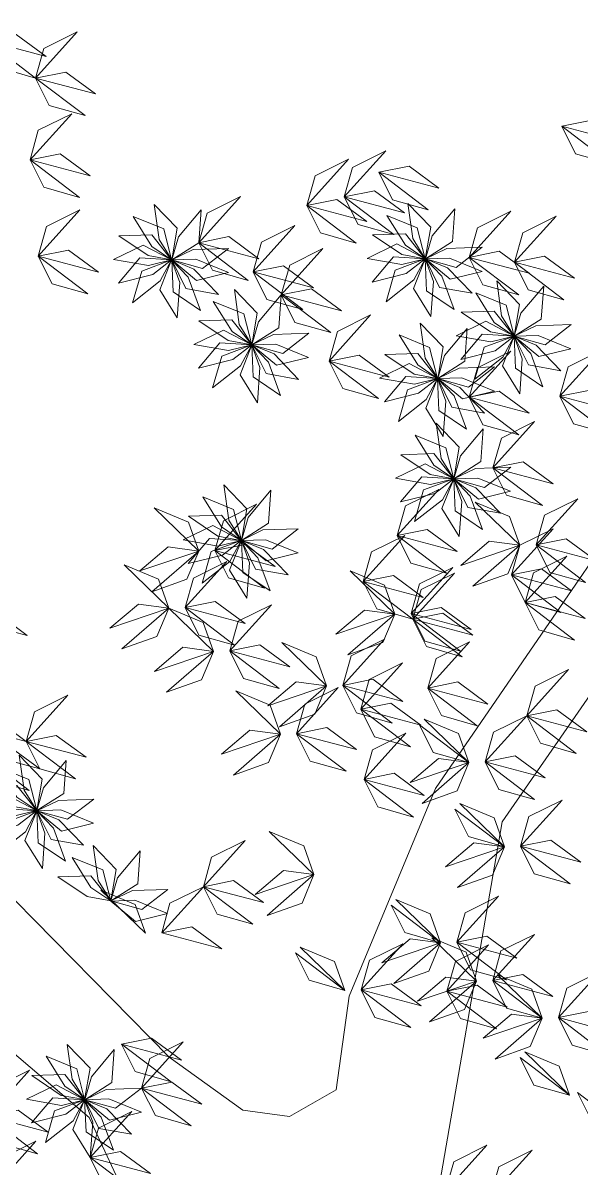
# Model space of a CAD drawing. Header units: inches. Extents: x -173 to 14008, y -3334 to 10368.
# Drawn here: x 6610.5 to 6664.4, y 8053.2 to 8163.6 of the extents above; entities that cross this region are included whole.
import ezdxf

# ---------------------------------------------------------------- set-up
doc = ezdxf.new("R2010")
doc.units = ezdxf.units.IN
doc.header["$MEASUREMENT"] = 0
doc.layers.add('ARREDAMENTO', color=8, linetype='Continuous', lineweight=18)

msp = doc.modelspace()

# ---------------------------------------------------------------- linework, layer by layer
at = {"layer": 'ARREDAMENTO', "linetype": 'Continuous', "lineweight": 0}
for points in [[(6709.29, 8179.62), (6704.95, 8135.12), (6679.17, 8131.79), (6650.32, 8089.77), (6642.01, 8069.75), (6640.76, 8060.72), (6636.25, 8058.13), (6631.74, 8058.75), (6624.63, 8063.88), (6596.79, 8092.15), (6582.53, 8112.08), (6574.04, 8140.42), (6577.19, 8159.77), (6586.09, 8193.98)], [(6749.89, 8017.94), (6689.24, 8028.67), (6649.84, 8046.57), (6656.78, 8086.57), (6684.99, 8127.3), (6710.78, 8127.4), (6734.62, 8133.3)], [(6539.93, 8123.53), (6550.28, 8115.18), (6563.2, 8108.78), (6573.54, 8103.67), (6580.66, 8095.31), (6593.62, 8079.24), (6603.33, 8069.61), (6616.91, 8058.05), (6620.81, 8049.68), (6613.76, 8038.7), (6600.92, 8025.75), (6589.34, 8018.62), (6551.93, 8021.05), (6535.82, 8017.77)]]:
    msp.add_lwpolyline(points, dxfattribs=at)
at = {"layer": 'ARREDAMENTO', "lineweight": 0}
for points in [[(6606.98, 8161.95), (6609.89, 8162.53), (6612.78, 8160.41), (6606.98, 8161.95)], [(6606.98, 8161.95), (6608.3, 8159.3), (6611.75, 8158.32), (6606.98, 8161.95)], [(6611.75, 8158.32), (6612.56, 8161.17), (6615.77, 8162.77), (6611.75, 8158.32)], [(6611.75, 8158.32), (6614.66, 8158.9), (6617.55, 8156.78), (6611.75, 8158.32)], [(6611.75, 8158.32), (6613.08, 8155.67), (6616.53, 8154.69), (6611.75, 8158.32)], [(6611.22, 8150.43), (6612.02, 8153.28), (6615.24, 8154.88), (6611.22, 8150.43)], [(6662.51, 8153.67), (6665.41, 8154.25), (6668.3, 8152.13), (6662.51, 8153.67)], [(6662.51, 8153.67), (6663.83, 8151.02), (6667.28, 8150.04), (6662.51, 8153.67)], [(6611.22, 8150.43), (6614.12, 8151.01), (6617.01, 8148.89), (6611.22, 8150.43)], [(6641.53, 8146.85), (6642.34, 8149.7), (6645.55, 8151.3), (6641.53, 8146.85)], [(6611.22, 8150.43), (6612.54, 8147.78), (6615.99, 8146.8), (6611.22, 8150.43)], [(6637.91, 8146.03), (6638.72, 8148.88), (6641.93, 8150.48), (6637.91, 8146.03)], [(6644.87, 8149.24), (6647.78, 8149.82), (6650.67, 8147.69), (6644.87, 8149.24)], [(6644.87, 8149.24), (6646.19, 8146.58), (6649.64, 8145.61), (6644.87, 8149.24)], [(6627.5, 8142.43), (6628.31, 8145.28), (6631.52, 8146.88), (6627.5, 8142.43)], [(6637.91, 8146.03), (6640.82, 8146.61), (6643.71, 8144.49), (6637.91, 8146.03)], [(6641.53, 8146.85), (6644.44, 8147.43), (6647.33, 8145.31), (6641.53, 8146.85)], [(6641.53, 8146.85), (6642.86, 8144.2), (6646.31, 8143.22), (6641.53, 8146.85)], [(6612.01, 8141.13), (6612.82, 8143.99), (6616.03, 8145.59), (6612.01, 8141.13)], [(6623.2, 8146.12), (6623.67, 8142.74), (6624.89, 8140.78), (6625.4, 8143.82), (6623.2, 8146.12)], [(6627.73, 8145.6), (6625.54, 8142.99), (6624.89, 8140.78), (6627.5, 8142.43), (6627.73, 8145.6)], [(6637.91, 8146.03), (6639.23, 8143.38), (6642.68, 8142.4), (6637.91, 8146.03)], [(6647.66, 8146.22), (6648.14, 8142.85), (6649.35, 8140.89), (6649.87, 8143.93), (6647.66, 8146.22)], [(6652.19, 8145.71), (6650, 8143.1), (6649.36, 8140.88), (6651.96, 8142.54), (6652.19, 8145.71)], [(6653.59, 8141.02), (6654.4, 8143.88), (6657.61, 8145.48), (6653.59, 8141.02)], [(6621.17, 8144.97), (6622.98, 8142.08), (6624.88, 8140.78), (6624.12, 8143.77), (6621.17, 8144.97)], [(6645.64, 8145.07), (6647.44, 8142.18), (6649.35, 8140.89), (6648.58, 8143.88), (6645.64, 8145.07)], [(6657.94, 8140.54), (6658.75, 8143.4), (6661.96, 8145), (6657.94, 8140.54)], [(6619.79, 8143.09), (6622.61, 8141.19), (6624.88, 8140.78), (6622.97, 8143.2), (6619.79, 8143.09)], [(6632.76, 8139.63), (6633.56, 8142.48), (6636.78, 8144.08), (6632.76, 8139.63)], [(6644.25, 8143.2), (6647.08, 8141.29), (6649.35, 8140.89), (6647.43, 8143.3), (6644.25, 8143.2)], [(6619.28, 8140.82), (6622.64, 8140.23), (6624.88, 8140.78), (6622.15, 8142.21), (6619.28, 8140.82)], [(6627.5, 8142.43), (6630.4, 8143.02), (6633.29, 8140.89), (6627.5, 8142.43)], [(6627.5, 8142.43), (6628.82, 8139.78), (6632.27, 8138.8), (6627.5, 8142.43)], [(6643.75, 8140.92), (6647.1, 8140.33), (6649.35, 8140.88), (6646.61, 8142.31), (6643.75, 8140.92)], [(6654.84, 8142), (6651.44, 8141.88), (6649.36, 8140.88), (6652.33, 8140.05), (6654.84, 8142)], [(6612.01, 8141.13), (6614.92, 8141.72), (6617.81, 8139.59), (6612.01, 8141.13)], [(6612.01, 8141.13), (6613.34, 8138.48), (6616.79, 8137.5), (6612.01, 8141.13)], [(6619.75, 8138.54), (6623.06, 8139.36), (6624.88, 8140.77), (6621.8, 8140.97), (6619.75, 8138.54)], [(6630.36, 8139.56), (6627.2, 8140.84), (6624.89, 8140.77), (6627.27, 8138.8), (6630.36, 8139.56)], [(6630.38, 8141.89), (6626.97, 8141.77), (6624.9, 8140.77), (6627.87, 8139.94), (6630.38, 8141.89)], [(6635.46, 8137.41), (6636.27, 8140.26), (6639.48, 8141.86), (6635.46, 8137.41)], [(6644.21, 8138.64), (6647.52, 8139.47), (6649.34, 8140.88), (6646.27, 8141.07), (6644.21, 8138.64)], [(6645.57, 8136.74), (6648.25, 8138.84), (6649.34, 8140.88), (6646.45, 8139.8), (6645.57, 8136.74)], [(6649.89, 8135.3), (6650.13, 8138.7), (6649.35, 8140.87), (6648.21, 8138), (6649.89, 8135.3)], [(6652.12, 8136), (6650.95, 8139.21), (6649.35, 8140.87), (6649.48, 8137.79), (6652.12, 8136)], [(6654.83, 8139.67), (6651.67, 8140.95), (6649.36, 8140.87), (6651.74, 8138.91), (6654.83, 8139.67)], [(6653.86, 8137.55), (6651.49, 8140), (6649.36, 8140.87), (6650.73, 8138.11), (6653.86, 8137.55)], [(6653.59, 8141.02), (6656.49, 8141.61), (6659.38, 8139.48), (6653.59, 8141.02)], [(6653.59, 8141.02), (6654.91, 8138.37), (6658.36, 8137.39), (6653.59, 8141.02)], [(6657.94, 8140.54), (6660.85, 8141.13), (6663.74, 8139), (6657.94, 8140.54)], [(6621.1, 8136.64), (6623.79, 8138.74), (6624.88, 8140.77), (6621.99, 8139.7), (6621.1, 8136.64)], [(6625.43, 8135.19), (6625.66, 8138.59), (6624.88, 8140.77), (6623.75, 8137.9), (6625.43, 8135.19)], [(6629.39, 8137.44), (6627.03, 8139.89), (6624.89, 8140.77), (6626.26, 8138), (6629.39, 8137.44)], [(6627.65, 8135.9), (6626.48, 8139.1), (6624.89, 8140.76), (6625.02, 8137.68), (6627.65, 8135.9)], [(6632.76, 8139.63), (6635.66, 8140.21), (6638.55, 8138.08), (6632.76, 8139.63)], [(6657.94, 8140.54), (6659.26, 8137.89), (6662.71, 8136.91), (6657.94, 8140.54)], [(6632.76, 8139.63), (6634.08, 8136.97), (6637.53, 8135.99), (6632.76, 8139.63)], [(6656.24, 8138.76), (6656.71, 8135.39), (6657.93, 8133.43), (6658.44, 8136.47), (6656.24, 8138.76)], [(6630.93, 8137.92), (6631.41, 8134.55), (6632.62, 8132.59), (6633.14, 8135.63), (6630.93, 8137.92)], [(6635.46, 8137.41), (6638.37, 8137.99), (6641.26, 8135.87), (6635.46, 8137.41)], [(6654.21, 8137.61), (6656.01, 8134.72), (6657.92, 8133.42), (6657.16, 8136.41), (6654.21, 8137.61)], [(6660.77, 8138.25), (6658.58, 8135.64), (6657.93, 8133.42), (6660.54, 8135.07), (6660.77, 8138.25)], [(6628.9, 8136.77), (6630.71, 8133.88), (6632.62, 8132.59), (6631.85, 8135.57), (6628.9, 8136.77)], [(6635.46, 8137.41), (6633.27, 8134.8), (6632.63, 8132.58), (6635.23, 8134.23), (6635.46, 8137.41)], [(6635.46, 8137.41), (6636.78, 8134.75), (6640.23, 8133.78), (6635.46, 8137.41)], [(6640.07, 8131.02), (6640.87, 8133.87), (6644.08, 8135.47), (6640.07, 8131.02)], [(6652.82, 8135.74), (6655.65, 8133.83), (6657.92, 8133.42), (6656, 8135.84), (6652.82, 8135.74)], [(6627.52, 8134.9), (6630.34, 8132.99), (6632.61, 8132.58), (6630.7, 8135), (6627.52, 8134.9)], [(6648.86, 8134.68), (6649.33, 8131.3), (6650.55, 8129.34), (6651.06, 8132.38), (6648.86, 8134.68)], [(6652.32, 8133.46), (6655.68, 8132.87), (6657.92, 8133.42), (6655.18, 8134.85), (6652.32, 8133.46)], [(6663.42, 8134.54), (6660.01, 8134.42), (6657.93, 8133.41), (6660.9, 8132.58), (6663.42, 8134.54)], [(6627.01, 8132.62), (6630.37, 8132.03), (6632.61, 8132.58), (6629.88, 8134.01), (6627.01, 8132.62)], [(6638.11, 8133.7), (6634.7, 8133.58), (6632.63, 8132.58), (6635.6, 8131.75), (6638.11, 8133.7)], [(6646.83, 8133.53), (6648.63, 8130.64), (6650.54, 8129.34), (6649.77, 8132.33), (6646.83, 8133.53)], [(6653.39, 8134.16), (6651.19, 8131.55), (6650.55, 8129.34), (6653.16, 8130.99), (6653.39, 8134.16)], [(6652.79, 8131.18), (6656.09, 8132), (6657.92, 8133.42), (6654.84, 8133.61), (6652.79, 8131.18)], [(6654.14, 8129.28), (6656.83, 8131.38), (6657.92, 8133.41), (6655.03, 8132.34), (6654.14, 8129.28)], [(6658.47, 8127.84), (6658.7, 8131.24), (6657.92, 8133.41), (6656.79, 8130.54), (6658.47, 8127.84)], [(6663.4, 8132.21), (6660.24, 8133.48), (6657.93, 8133.41), (6660.31, 8131.44), (6663.4, 8132.21)], [(6660.69, 8128.54), (6659.52, 8131.74), (6657.93, 8133.41), (6658.05, 8130.33), (6660.69, 8128.54)], [(6662.43, 8130.08), (6660.06, 8132.54), (6657.93, 8133.41), (6659.3, 8130.65), (6662.43, 8130.08)], [(6627.48, 8130.34), (6630.79, 8131.16), (6632.61, 8132.58), (6629.53, 8132.77), (6627.48, 8130.34)], [(6628.83, 8128.44), (6631.52, 8130.54), (6632.61, 8132.57), (6629.72, 8131.5), (6628.83, 8128.44)], [(6633.16, 8127), (6633.4, 8130.4), (6632.62, 8132.57), (6631.48, 8129.7), (6633.16, 8127)], [(6635.38, 8127.7), (6634.22, 8130.9), (6632.62, 8132.57), (6632.75, 8129.49), (6635.38, 8127.7)], [(6637.13, 8129.25), (6634.76, 8131.7), (6632.62, 8132.57), (6633.99, 8129.81), (6637.13, 8129.25)], [(6638.09, 8131.37), (6634.93, 8132.64), (6632.63, 8132.57), (6635, 8130.61), (6638.09, 8131.37)], [(6662.33, 8127.62), (6663.14, 8130.47), (6666.35, 8132.07), (6662.33, 8127.62)], [(6640.07, 8131.02), (6642.97, 8131.6), (6645.86, 8129.47), (6640.07, 8131.02)], [(6640.07, 8131.02), (6641.39, 8128.36), (6644.84, 8127.39), (6640.07, 8131.02)], [(6645.44, 8131.65), (6648.27, 8129.75), (6650.54, 8129.34), (6648.62, 8131.76), (6645.44, 8131.65)], [(6653.58, 8127.52), (6654.39, 8130.37), (6657.6, 8131.97), (6653.58, 8127.52)], [(6644.94, 8129.38), (6648.3, 8128.79), (6650.54, 8129.34), (6647.8, 8130.77), (6644.94, 8129.38)], [(6656.04, 8130.45), (6652.63, 8130.33), (6650.55, 8129.33), (6653.52, 8128.5), (6656.04, 8130.45)], [(6645.4, 8127.09), (6648.71, 8127.92), (6650.53, 8129.33), (6647.46, 8129.53), (6645.4, 8127.09)], [(6646.76, 8125.2), (6649.45, 8127.3), (6650.54, 8129.33), (6647.64, 8128.25), (6646.76, 8125.2)], [(6651.08, 8123.75), (6651.32, 8127.15), (6650.54, 8129.32), (6649.4, 8126.46), (6651.08, 8123.75)], [(6653.31, 8124.46), (6652.14, 8127.66), (6650.54, 8129.32), (6650.67, 8126.24), (6653.31, 8124.46)], [(6656.02, 8128.12), (6652.86, 8129.4), (6650.55, 8129.33), (6652.93, 8127.36), (6656.02, 8128.12)], [(6655.05, 8126), (6652.68, 8128.45), (6650.55, 8129.32), (6651.92, 8126.56), (6655.05, 8126)], [(6653.58, 8127.52), (6656.49, 8128.11), (6659.38, 8125.98), (6653.58, 8127.52)], [(6662.33, 8127.62), (6665.24, 8128.2), (6668.13, 8126.08), (6662.33, 8127.62)], [(6662.33, 8127.62), (6663.65, 8124.97), (6667.11, 8123.99), (6662.33, 8127.62)], [(6653.58, 8127.52), (6654.9, 8124.87), (6658.36, 8123.89), (6653.58, 8127.52)], [(6650.41, 8125.01), (6650.88, 8121.63), (6652.1, 8119.67), (6652.61, 8122.71), (6650.41, 8125.01)], [(6654.94, 8124.49), (6652.75, 8121.88), (6652.1, 8119.67), (6654.71, 8121.32), (6654.94, 8124.49)], [(6655.88, 8120.72), (6656.69, 8123.57), (6659.9, 8125.17), (6655.88, 8120.72)], [(6648.38, 8123.86), (6650.18, 8120.97), (6652.09, 8119.67), (6651.32, 8122.66), (6648.38, 8123.86)], [(6646.99, 8121.98), (6649.82, 8120.08), (6652.09, 8119.67), (6650.17, 8122.09), (6646.99, 8121.98)], [(6646.49, 8119.71), (6649.85, 8119.11), (6652.09, 8119.67), (6649.35, 8121.09), (6646.49, 8119.71)], [(6655.88, 8120.72), (6658.79, 8121.31), (6661.68, 8119.18), (6655.88, 8120.72)], [(6646.96, 8117.42), (6650.26, 8118.25), (6652.09, 8119.66), (6649.01, 8119.86), (6646.96, 8117.42)], [(6657.59, 8120.78), (6654.18, 8120.66), (6652.1, 8119.66), (6655.07, 8118.83), (6657.59, 8120.78)], [(6655.88, 8120.72), (6657.2, 8118.07), (6660.66, 8117.09), (6655.88, 8120.72)], [(6629.92, 8119.06), (6630.39, 8115.68), (6631.61, 8113.72), (6632.13, 8116.77), (6629.92, 8119.06)], [(6648.31, 8115.53), (6651, 8117.63), (6652.09, 8119.66), (6649.19, 8118.58), (6648.31, 8115.53)], [(6652.63, 8114.08), (6652.87, 8117.48), (6652.09, 8119.65), (6650.96, 8116.78), (6652.63, 8114.08)], [(6654.86, 8114.78), (6653.69, 8117.99), (6652.09, 8119.65), (6652.22, 8116.57), (6654.86, 8114.78)], [(6657.57, 8118.45), (6654.41, 8119.73), (6652.1, 8119.66), (6654.48, 8117.69), (6657.57, 8118.45)], [(6656.6, 8116.33), (6654.23, 8118.78), (6652.1, 8119.65), (6653.47, 8116.89), (6656.6, 8116.33)], [(6627.89, 8117.91), (6629.7, 8115.02), (6631.61, 8113.72), (6630.84, 8116.71), (6627.89, 8117.91)], [(6634.45, 8118.55), (6632.26, 8115.94), (6631.62, 8113.72), (6634.22, 8115.37), (6634.45, 8118.55)], [(6646.63, 8114.19), (6647.44, 8117.04), (6650.65, 8118.64), (6646.63, 8114.19)], [(6660.03, 8113.29), (6660.84, 8116.14), (6664.05, 8117.74), (6660.03, 8113.29)], [(6627.5, 8112.69), (6626.5, 8115.49), (6623.19, 8116.87), (6627.5, 8112.69)], [(6629.06, 8112.75), (6629.87, 8115.6), (6633.08, 8117.2), (6629.06, 8112.75)], [(6658.46, 8113.24), (6657.47, 8116.03), (6654.16, 8117.41), (6658.46, 8113.24)], [(6626.51, 8116.04), (6629.33, 8114.13), (6631.6, 8113.72), (6629.69, 8116.14), (6626.51, 8116.04)], [(6626, 8113.76), (6629.36, 8113.17), (6631.6, 8113.72), (6628.87, 8115.15), (6626, 8113.76)], [(6637.1, 8114.84), (6633.69, 8114.72), (6631.62, 8113.71), (6634.59, 8112.88), (6637.1, 8114.84)], [(6646.63, 8114.19), (6649.54, 8114.77), (6652.43, 8112.64), (6646.63, 8114.19)], [(6657.66, 8110.38), (6658.46, 8113.24), (6661.68, 8114.84), (6657.66, 8110.38)], [(6626.47, 8111.48), (6629.78, 8112.3), (6631.6, 8113.72), (6628.52, 8113.91), (6626.47, 8111.48)], [(6627.82, 8109.58), (6630.51, 8111.68), (6631.6, 8113.71), (6628.71, 8112.64), (6627.82, 8109.58)], [(6629.06, 8112.75), (6631.97, 8113.33), (6634.86, 8111.2), (6629.06, 8112.75)], [(6632.15, 8108.14), (6632.39, 8111.54), (6631.61, 8113.71), (6630.47, 8110.84), (6632.15, 8108.14)], [(6634.37, 8108.84), (6633.21, 8112.04), (6631.61, 8113.71), (6631.74, 8110.62), (6634.37, 8108.84)], [(6636.12, 8110.38), (6633.75, 8112.84), (6631.61, 8113.71), (6632.98, 8110.94), (6636.12, 8110.38)], [(6637.08, 8112.51), (6633.92, 8113.78), (6631.62, 8113.71), (6633.99, 8111.74), (6637.08, 8112.51)], [(6643.37, 8109.75), (6644.17, 8112.6), (6647.39, 8114.2), (6643.37, 8109.75)], [(6646.63, 8114.19), (6647.95, 8111.53), (6651.41, 8110.56), (6646.63, 8114.19)], [(6658.46, 8113.24), (6655.52, 8113.63), (6652.78, 8111.31), (6658.46, 8113.24)], [(6658.46, 8113.24), (6657.32, 8110.5), (6653.94, 8109.29), (6658.46, 8113.24)], [(6660.03, 8113.29), (6662.94, 8113.87), (6665.83, 8111.75), (6660.03, 8113.29)], [(6660.03, 8113.29), (6661.35, 8110.63), (6664.8, 8109.66), (6660.03, 8113.29)], [(6627.5, 8112.69), (6624.56, 8113.08), (6621.82, 8110.77), (6627.5, 8112.69)], [(6627.5, 8112.69), (6626.35, 8109.96), (6622.97, 8108.75), (6627.5, 8112.69)], [(6629.06, 8112.75), (6630.38, 8110.09), (6633.84, 8109.11), (6629.06, 8112.75)], [(6658.98, 8107.73), (6659.78, 8110.58), (6663, 8112.18), (6658.98, 8107.73)], [(6624.61, 8107.18), (6623.61, 8109.97), (6620.3, 8111.35), (6624.61, 8107.18)], [(6626.17, 8107.23), (6626.98, 8110.08), (6630.19, 8111.68), (6626.17, 8107.23)], [(6647.98, 8106.66), (6648.79, 8109.51), (6652, 8111.11), (6647.98, 8106.66)], [(6646.41, 8106.61), (6645.42, 8109.4), (6642.11, 8110.78), (6646.41, 8106.61)], [(6643.37, 8109.75), (6646.27, 8110.33), (6649.16, 8108.21), (6643.37, 8109.75)], [(6648.14, 8106.12), (6648.95, 8108.97), (6652.16, 8110.57), (6648.14, 8106.12)], [(6657.66, 8110.38), (6660.56, 8110.97), (6663.45, 8108.84), (6657.66, 8110.38)], [(6657.66, 8110.38), (6658.98, 8107.73), (6662.43, 8106.75), (6657.66, 8110.38)], [(6643.37, 8109.75), (6644.69, 8107.1), (6648.14, 8106.12), (6643.37, 8109.75)], [(6626.17, 8107.23), (6629.08, 8107.82), (6631.97, 8105.69), (6626.17, 8107.23)], [(6658.98, 8107.73), (6661.88, 8108.31), (6664.77, 8106.19), (6658.98, 8107.73)], [(6658.98, 8107.73), (6660.3, 8105.08), (6663.75, 8104.1), (6658.98, 8107.73)], [(6605.13, 8106.09), (6608.04, 8106.68), (6610.93, 8104.55), (6605.13, 8106.09)], [(6624.61, 8107.18), (6621.67, 8107.57), (6618.92, 8105.25), (6624.61, 8107.18)], [(6624.61, 8107.18), (6623.46, 8104.44), (6620.08, 8103.24), (6624.61, 8107.18)], [(6628.91, 8103.01), (6627.92, 8105.8), (6624.61, 8107.18), (6628.91, 8103.01)], [(6626.17, 8107.23), (6627.49, 8104.58), (6630.95, 8103.6), (6626.17, 8107.23)], [(6630.48, 8103.06), (6631.29, 8105.91), (6634.5, 8107.51), (6630.48, 8103.06)], [(6646.41, 8106.61), (6643.48, 8107), (6640.73, 8104.68), (6646.41, 8106.61)], [(6646.41, 8106.61), (6645.27, 8103.87), (6641.89, 8102.67), (6646.41, 8106.61)], [(6647.98, 8106.66), (6650.89, 8107.24), (6653.78, 8105.12), (6647.98, 8106.66)], [(6647.98, 8106.66), (6649.3, 8104.01), (6652.76, 8103.03), (6647.98, 8106.66)], [(6648.14, 8106.12), (6651.05, 8106.7), (6653.94, 8104.58), (6648.14, 8106.12)], [(6648.14, 8106.12), (6649.46, 8103.47), (6652.92, 8102.49), (6648.14, 8106.12)], [(6628.91, 8103.01), (6625.97, 8103.4), (6623.23, 8101.08), (6628.91, 8103.01)], [(6630.48, 8103.06), (6633.39, 8103.64), (6636.28, 8101.52), (6630.48, 8103.06)], [(6639.83, 8099.68), (6638.83, 8102.47), (6635.52, 8103.85), (6639.83, 8099.68)], [(6641.39, 8099.73), (6642.2, 8102.58), (6645.41, 8104.18), (6641.39, 8099.73)], [(6649.58, 8099.47), (6650.39, 8102.33), (6653.6, 8103.93), (6649.58, 8099.47)], [(6628.91, 8103.01), (6627.77, 8100.27), (6624.39, 8099.06), (6628.91, 8103.01)], [(6630.48, 8103.06), (6631.8, 8100.4), (6635.25, 8099.43), (6630.48, 8103.06)], [(6643.14, 8097.43), (6643.95, 8100.29), (6647.16, 8101.89), (6643.14, 8097.43)], [(6659.15, 8096.8), (6659.95, 8099.65), (6663.17, 8101.25), (6659.15, 8096.8)], [(6639.83, 8099.68), (6636.89, 8100.07), (6634.15, 8097.75), (6639.83, 8099.68)], [(6641.39, 8099.73), (6644.3, 8100.32), (6647.19, 8098.19), (6641.39, 8099.73)], [(6649.58, 8099.47), (6652.48, 8100.06), (6655.37, 8097.93), (6649.58, 8099.47)], [(6635.37, 8095.02), (6634.37, 8097.81), (6631.06, 8099.19), (6635.37, 8095.02)], [(6639.83, 8099.68), (6638.68, 8096.94), (6635.3, 8095.74), (6639.83, 8099.68)], [(6636.94, 8095.07), (6637.74, 8097.93), (6640.96, 8099.52), (6636.94, 8095.07)], [(6641.39, 8099.73), (6642.71, 8097.08), (6646.17, 8096.1), (6641.39, 8099.73)], [(6649.58, 8099.47), (6650.9, 8096.82), (6654.35, 8095.84), (6649.58, 8099.47)], [(6610.84, 8094.33), (6611.65, 8097.18), (6614.86, 8098.78), (6610.84, 8094.33)], [(6643.14, 8097.43), (6646.04, 8098.02), (6648.93, 8095.89), (6643.14, 8097.43)], [(6643.14, 8097.43), (6644.46, 8094.78), (6647.91, 8093.8), (6643.14, 8097.43)], [(6655.13, 8092.34), (6655.93, 8095.2), (6659.15, 8096.8), (6655.13, 8092.34)], [(6659.15, 8096.8), (6662.05, 8097.38), (6664.94, 8095.25), (6659.15, 8096.8)], [(6659.15, 8096.8), (6660.47, 8094.14), (6663.92, 8093.16), (6659.15, 8096.8)], [(6605.04, 8095.87), (6607.95, 8096.46), (6610.84, 8094.33), (6605.04, 8095.87)], [(6636.94, 8095.07), (6639.84, 8095.66), (6642.73, 8093.53), (6636.94, 8095.07)], [(6648.79, 8095.92), (6650.11, 8093.27), (6653.56, 8092.29), (6648.79, 8095.92)], [(6653.56, 8092.29), (6652.56, 8095.08), (6649.25, 8096.47), (6653.56, 8092.29)], [(6610.84, 8094.33), (6613.75, 8094.91), (6616.64, 8092.79), (6610.84, 8094.33)], [(6635.37, 8095.02), (6632.43, 8095.41), (6629.69, 8093.09), (6635.37, 8095.02)], [(6635.37, 8095.02), (6634.23, 8092.28), (6630.85, 8091.08), (6635.37, 8095.02)], [(6636.94, 8095.07), (6638.26, 8092.42), (6641.71, 8091.44), (6636.94, 8095.07)], [(6643.44, 8090.66), (6644.25, 8093.52), (6647.46, 8095.12), (6643.44, 8090.66)], [(6606.37, 8093.22), (6609.27, 8093.8), (6612.16, 8091.68), (6606.37, 8093.22)], [(6610.84, 8094.33), (6612.16, 8091.68), (6615.61, 8090.7), (6610.84, 8094.33)], [(6606.37, 8093.22), (6607.69, 8090.56), (6611.14, 8089.59), (6606.37, 8093.22)], [(6610.18, 8092.99), (6610.66, 8089.61), (6611.87, 8087.65), (6612.39, 8090.69), (6610.18, 8092.99)], [(6614.71, 8092.47), (6612.52, 8089.86), (6611.88, 8087.65), (6614.48, 8089.3), (6614.71, 8092.47)], [(6653.56, 8092.29), (6650.62, 8092.68), (6647.88, 8090.37), (6653.56, 8092.29)], [(6653.56, 8092.29), (6652.42, 8089.56), (6649.04, 8088.35), (6653.56, 8092.29)], [(6655.13, 8092.34), (6658.03, 8092.93), (6660.92, 8090.8), (6655.13, 8092.34)], [(6655.13, 8092.34), (6656.45, 8089.69), (6659.9, 8088.71), (6655.13, 8092.34)], [(6608.15, 8091.84), (6609.96, 8088.95), (6611.87, 8087.65), (6611.1, 8090.64), (6608.15, 8091.84)], [(6643.44, 8090.66), (6646.34, 8091.25), (6649.23, 8089.12), (6643.44, 8090.66)], [(6606.77, 8089.96), (6609.59, 8088.06), (6611.87, 8087.65), (6609.95, 8090.07), (6606.77, 8089.96)], [(6643.44, 8090.66), (6644.76, 8088.01), (6648.21, 8087.03), (6643.44, 8090.66)], [(6606.27, 8087.69), (6609.62, 8087.1), (6611.86, 8087.65), (6609.13, 8089.07), (6606.27, 8087.69)], [(6606.73, 8085.4), (6610.04, 8086.23), (6611.86, 8087.64), (6608.78, 8087.84), (6606.73, 8085.4)], [(6617.36, 8088.76), (6613.96, 8088.64), (6611.88, 8087.64), (6614.85, 8086.81), (6617.36, 8088.76)], [(6656.98, 8084.16), (6655.98, 8086.96), (6652.67, 8088.34), (6656.98, 8084.16)], [(6658.54, 8084.22), (6659.35, 8087.07), (6662.56, 8088.67), (6658.54, 8084.22)], [(6608.09, 8083.51), (6610.77, 8085.61), (6611.86, 8087.64), (6608.97, 8086.56), (6608.09, 8083.51)], [(6612.41, 8082.06), (6612.65, 8085.46), (6611.87, 8087.63), (6610.73, 8084.77), (6612.41, 8082.06)], [(6614.63, 8082.76), (6613.47, 8085.97), (6611.87, 8087.63), (6612, 8084.55), (6614.63, 8082.76)], [(6616.38, 8084.31), (6614.01, 8086.76), (6611.87, 8087.63), (6613.25, 8084.87), (6616.38, 8084.31)], [(6617.34, 8086.43), (6614.18, 8087.71), (6611.88, 8087.64), (6614.25, 8085.67), (6617.34, 8086.43)], [(6652.2, 8087.79), (6653.52, 8085.14), (6656.98, 8084.16), (6652.2, 8087.79)], [(6638.61, 8081.47), (6637.62, 8084.26), (6634.3, 8085.64), (6638.61, 8081.47)], [(6627.94, 8080.31), (6628.74, 8083.16), (6631.96, 8084.76), (6627.94, 8080.31)], [(6656.98, 8084.16), (6654.04, 8084.55), (6651.3, 8082.24), (6656.98, 8084.16)], [(6658.54, 8084.22), (6661.45, 8084.8), (6664.34, 8082.67), (6658.54, 8084.22)], [(6617.32, 8084.27), (6617.79, 8080.9), (6619.01, 8078.94), (6619.52, 8081.98), (6617.32, 8084.27)], [(6621.85, 8083.76), (6619.66, 8081.15), (6619.02, 8078.93), (6621.62, 8080.59), (6621.85, 8083.76)], [(6656.98, 8084.16), (6655.84, 8081.43), (6652.46, 8080.22), (6656.98, 8084.16)], [(6658.54, 8084.22), (6659.86, 8081.56), (6663.32, 8080.59), (6658.54, 8084.22)], [(6615.29, 8083.13), (6617.1, 8080.23), (6619.01, 8078.94), (6618.24, 8081.93), (6615.29, 8083.13)], [(6613.91, 8081.25), (6616.73, 8079.35), (6619, 8078.94), (6617.09, 8081.35), (6613.91, 8081.25)], [(6638.61, 8081.47), (6635.67, 8081.86), (6632.93, 8079.54), (6638.61, 8081.47)], [(6638.61, 8081.47), (6637.47, 8078.73), (6634.09, 8077.53), (6638.61, 8081.47)], [(6623.92, 8075.86), (6624.72, 8078.71), (6627.94, 8080.31), (6623.92, 8075.86)], [(6627.94, 8080.31), (6630.84, 8080.9), (6633.73, 8078.77), (6627.94, 8080.31)], [(6627.94, 8080.31), (6629.26, 8077.66), (6632.71, 8076.68), (6627.94, 8080.31)], [(6622.35, 8075.81), (6621.36, 8078.6), (6618.04, 8079.98), (6622.35, 8075.81)], [(6624.48, 8077.72), (6621.32, 8079), (6619.01, 8078.92), (6621.39, 8076.96), (6624.48, 8077.72)], [(6624.5, 8080.05), (6621.09, 8079.93), (6619.02, 8078.93), (6621.99, 8078.1), (6624.5, 8080.05)], [(6650.83, 8074.9), (6649.83, 8077.69), (6646.52, 8079.07), (6650.83, 8074.9)], [(6652.39, 8074.95), (6653.2, 8077.8), (6656.41, 8079.4), (6652.39, 8074.95)], [(6646.05, 8078.53), (6647.37, 8075.88), (6650.83, 8074.9), (6646.05, 8078.53)], [(6623.92, 8075.86), (6626.82, 8076.44), (6629.71, 8074.32), (6623.92, 8075.86)], [(6655.85, 8071.25), (6656.65, 8074.11), (6659.87, 8075.71), (6655.85, 8071.25)], [(6643.17, 8070.36), (6643.97, 8073.21), (6647.19, 8074.81), (6643.17, 8070.36)], [(6650.83, 8074.9), (6647.89, 8075.29), (6645.15, 8072.97), (6650.83, 8074.9)], [(6650.83, 8074.9), (6649.69, 8072.16), (6646.31, 8070.96), (6650.83, 8074.9)], [(6654.28, 8071.2), (6653.29, 8073.99), (6649.97, 8075.38), (6654.28, 8071.2)], [(6651.44, 8070.24), (6652.25, 8073.09), (6655.46, 8074.69), (6651.44, 8070.24)], [(6652.39, 8074.95), (6655.3, 8075.54), (6658.19, 8073.41), (6652.39, 8074.95)], [(6652.39, 8074.95), (6653.72, 8072.3), (6657.17, 8071.32), (6652.39, 8074.95)], [(6636.83, 8073.94), (6638.15, 8071.28), (6641.6, 8070.31), (6636.83, 8073.94)], [(6641.6, 8070.31), (6640.6, 8073.1), (6637.29, 8074.48), (6641.6, 8070.31)], [(6654.28, 8071.2), (6651.34, 8071.59), (6648.6, 8069.28), (6654.28, 8071.2)], [(6655.85, 8071.25), (6658.75, 8071.84), (6661.64, 8069.71), (6655.85, 8071.25)], [(6655.85, 8071.25), (6657.17, 8068.6), (6660.62, 8067.62), (6655.85, 8071.25)], [(6660.62, 8067.62), (6659.63, 8070.42), (6656.31, 8071.8), (6660.62, 8067.62)], [(6662.19, 8067.68), (6663, 8070.53), (6666.21, 8072.13), (6662.19, 8067.68)], [(6643.17, 8070.36), (6646.07, 8070.94), (6648.96, 8068.82), (6643.17, 8070.36)], [(6643.17, 8070.36), (6644.49, 8067.7), (6647.94, 8066.73), (6643.17, 8070.36)], [(6654.28, 8071.2), (6653.14, 8068.47), (6649.76, 8067.26), (6654.28, 8071.2)], [(6651.44, 8070.24), (6654.35, 8070.82), (6657.24, 8068.7), (6651.44, 8070.24)], [(6651.44, 8070.24), (6652.76, 8067.58), (6656.22, 8066.61), (6651.44, 8070.24)], [(6660.62, 8067.62), (6657.68, 8068.01), (6654.94, 8065.7), (6660.62, 8067.62)], [(6662.19, 8067.68), (6665.1, 8068.26), (6667.99, 8066.13), (6662.19, 8067.68)], [(6660.62, 8067.62), (6659.48, 8064.89), (6656.1, 8063.68), (6660.62, 8067.62)], [(6662.19, 8067.68), (6663.51, 8065.02), (6666.96, 8064.04), (6662.19, 8067.68)], [(6614.8, 8065.1), (6615.28, 8061.73), (6616.49, 8059.77), (6617.01, 8062.81), (6614.8, 8065.1)], [(6620.04, 8065.13), (6622.95, 8065.71), (6625.84, 8063.58), (6620.04, 8065.13)], [(6620.04, 8065.13), (6621.36, 8062.47), (6624.82, 8061.5), (6620.04, 8065.13)], [(6621.98, 8060.88), (6622.79, 8063.73), (6626, 8065.33), (6621.98, 8060.88)], [(6612.78, 8063.95), (6614.58, 8061.06), (6616.49, 8059.77), (6615.72, 8062.75), (6612.78, 8063.95)], [(6619.34, 8064.59), (6617.14, 8061.98), (6616.5, 8059.76), (6619.11, 8061.42), (6619.34, 8064.59)], [(6658.49, 8063.83), (6659.81, 8061.17), (6663.26, 8060.2), (6658.49, 8063.83)], [(6663.26, 8060.2), (6662.27, 8062.99), (6658.96, 8064.37), (6663.26, 8060.2)], [(6607.17, 8058.16), (6607.97, 8061.02), (6611.18, 8062.61), (6607.17, 8058.16)], [(6611.39, 8062.08), (6614.22, 8060.17), (6616.49, 8059.77), (6614.57, 8062.18), (6611.39, 8062.08)], [(6621.98, 8060.88), (6624.89, 8061.46), (6627.78, 8059.34), (6621.98, 8060.88)], [(6610.89, 8059.8), (6614.25, 8059.21), (6616.49, 8059.76), (6613.75, 8061.19), (6610.89, 8059.8)], [(6621.98, 8060.88), (6618.58, 8060.76), (6616.5, 8059.76), (6619.47, 8058.93), (6621.98, 8060.88)], [(6621.98, 8060.88), (6623.31, 8058.23), (6626.76, 8057.25), (6621.98, 8060.88)], [(6664.03, 8060.46), (6665.35, 8057.81), (6668.8, 8056.83), (6664.03, 8060.46)], [(6611.35, 8057.52), (6614.66, 8058.35), (6616.48, 8059.76), (6613.41, 8059.95), (6611.35, 8057.52)], [(6612.71, 8055.62), (6615.39, 8057.72), (6616.48, 8059.76), (6613.59, 8058.68), (6612.71, 8055.62)], [(6617.03, 8054.18), (6617.27, 8057.58), (6616.49, 8059.75), (6615.35, 8056.88), (6617.03, 8054.18)], [(6619.26, 8054.88), (6618.09, 8058.08), (6616.49, 8059.75), (6616.62, 8056.67), (6619.26, 8054.88)], [(6621.97, 8058.55), (6618.81, 8059.83), (6616.5, 8059.75), (6618.88, 8057.79), (6621.97, 8058.55)], [(6621, 8056.43), (6618.63, 8058.88), (6616.5, 8059.75), (6617.87, 8056.99), (6621, 8056.43)], [(6607.17, 8058.16), (6610.07, 8058.75), (6612.96, 8056.62), (6607.17, 8058.16)], [(6607.17, 8058.16), (6608.49, 8055.51), (6611.94, 8054.53), (6607.17, 8058.16)], [(6617.03, 8054.18), (6617.84, 8057.03), (6621.05, 8058.63), (6617.03, 8054.18)], [(6607.76, 8051.3), (6608.57, 8054.15), (6611.78, 8055.75), (6607.76, 8051.3)], [(6617.03, 8054.18), (6619.94, 8054.76), (6622.83, 8052.64), (6617.03, 8054.18)], [(6651.28, 8050.91), (6652.09, 8053.77), (6655.3, 8055.37), (6651.28, 8050.91)], [(6655.63, 8050.44), (6656.44, 8053.29), (6659.65, 8054.89), (6655.63, 8050.44)], [(6617.03, 8054.18), (6618.35, 8051.53), (6621.81, 8050.55), (6617.03, 8054.18)]]:
    msp.add_lwpolyline(points, dxfattribs=at)

doc.saveas('drawing.dxf')
